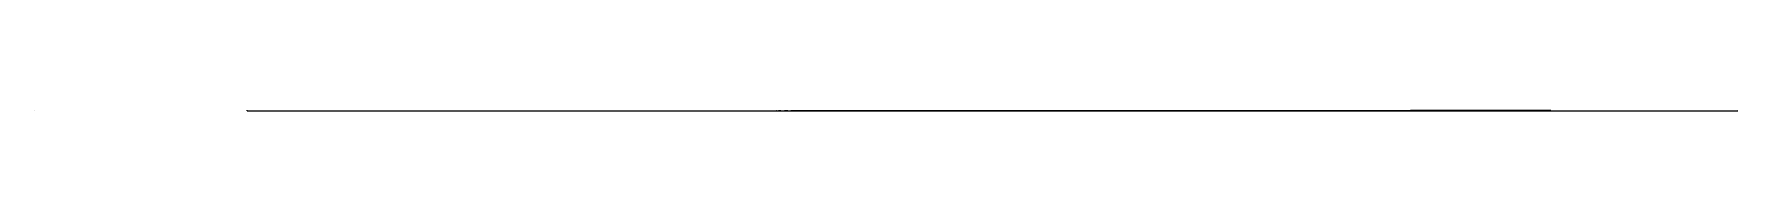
# Model space of a CAD drawing. Header units: metres. Extents: x -1 to 72750024, y 3999 to 4800.
# Drawn here: x 16750003 to 17150024, y 4579 to 4720 of the extents above; entities that cross this region are included whole.
import ezdxf

# ---------------------------------------------------------------- set-up
doc = ezdxf.new("R2010")
doc.units = ezdxf.units.M

msp = doc.modelspace()

# ---------------------------------------------------------------- linework, layer by layer
at = {"color": 7}
for p, q in [((16750003.013, 4720), (16750024.105, 4720)), ((16750003.013, 4720), (16750003.013, 4701.921)), ((16750024.105, 4701.921), (16750003.013, 4701.921)), ((16750006.026, 4713.974), (16750021.092, 4713.974)), ((16750024.105, 4720), (16750024.105, 4701.921)), ((16800000, 4720), (16799998.795, 4720)), ((16800000, 4692), (16799998.795, 4692)), ((16800000, 4664), (16799998.795, 4664)), ((16800000, 4636), (16799998.795, 4636)), ((16800000, 4608), (16799998.795, 4608)), ((16800000, 4580), (16799998.795, 4580)), ((16800000, 4714.4), (16799999.247, 4714.4)), ((16800000, 4708.8), (16799999.247, 4708.8)), ((16800000, 4703.2), (16799999.247, 4703.2)), ((16800000, 4697.6), (16799999.247, 4697.6)), ((16800000, 4686.4), (16799999.247, 4686.4)), ((16800000, 4680.8), (16799999.247, 4680.8)), ((16800000, 4675.2), (16799999.247, 4675.2)), ((16800000, 4669.6), (16799999.247, 4669.6)), ((16800000, 4658.4), (16799999.247, 4658.4)), ((16800000, 4652.8), (16799999.247, 4652.8)), ((16800000, 4647.2), (16799999.247, 4647.2)), ((16800000, 4641.6), (16799999.247, 4641.6)), ((16800000, 4630.4), (16799999.247, 4630.4)), ((16800000, 4624.8), (16799999.247, 4624.8)), ((16800000, 4619.2), (16799999.247, 4619.2)), ((16800000, 4613.6), (16799999.247, 4613.6)), ((16800000, 4602.4), (16799999.247, 4602.4)), ((16800000, 4596.8), (16799999.247, 4596.8)), ((16800000, 4591.2), (16799999.247, 4591.2)), ((16800000, 4585.6), (16799999.247, 4585.6)), ((16800000, 4580), (16800000, 4720)), ((16800000, 4580), (17150000, 4580)), ((16800000, 4580), (16800000, 4578.795)), ((16810000.001, 4580), (16810000.001, 4579.247)), ((16820000.002, 4580), (16820000.002, 4579.247)), ((16830000.003, 4580), (16830000.003, 4579.247)), ((16840000.003, 4580), (16840000.003, 4579.247)), ((16850000.001, 4580), (16850000.001, 4578.795)), ((16859999.998, 4580), (16859999.998, 4579.247)), ((16869999.996, 4580), (16869999.996, 4579.247)), ((16879999.993, 4580), (16879999.993, 4579.247)), ((16889999.991, 4580), (16889999.991, 4579.247)), ((16900000.002, 4580), (16900000.002, 4578.795)), ((16910000.006, 4580), (16910000.006, 4579.247)), ((16920000.01, 4580), (16920000.01, 4579.247)), ((16930000.015, 4580), (16930000.015, 4579.247)), ((16940000.019, 4580), (16940000.019, 4579.247)), ((16949999.996, 4580), (16949999.996, 4578.795)), ((16960000, 4580), (16960000, 4579.247)), ((16970000.005, 4580), (16970000.005, 4579.247)), ((16980000.009, 4580), (16980000.009, 4579.247)), ((16990000.013, 4580), (16990000.013, 4579.247)), ((17000000.004, 4580), (17000000.004, 4578.795)), ((17010000.008, 4580), (17010000.008, 4579.247)), ((17020000.012, 4580), (17020000.012, 4579.247)), ((17030000.003, 4580), (17030000.003, 4579.247)), ((17039999.994, 4580), (17039999.994, 4579.247)), ((17050000.012, 4580), (17050000.012, 4578.795)), ((17060000.002, 4580), (17060000.002, 4579.247)), ((17069999.993, 4580), (17069999.993, 4579.247)), ((17079999.984, 4580), (17079999.984, 4579.247)), ((17089999.975, 4580), (17089999.975, 4579.247)), ((17099999.992, 4580), (17099999.992, 4578.795)), ((17109999.983, 4580), (17109999.983, 4579.247)), ((17119999.974, 4580), (17119999.974, 4579.247)), ((17129999.964, 4580), (17129999.964, 4579.247)), ((17139999.955, 4580), (17139999.955, 4579.247)), ((17150000, 4580), (17150000, 4578.795)), ((17150003.013, 4720), (17150024.105, 4720)), ((17150003.013, 4720), (17150003.013, 4701.921)), ((17150024.105, 4701.921), (17150003.013, 4701.921)), ((17150006.026, 4713.974), (17150021.092, 4713.974)), ((17150024.105, 4720), (17150024.105, 4701.921))]:
    msp.add_line(p, q, dxfattribs=at)
at = {"color": 4}
for p, q in [((16750006.026, 4709.454), (16750021.092, 4709.454)), ((16829245.85, 4594.362), (16829594.961, 4594.268)), ((16829594.961, 4594.268), (16830999.02, 4594.74)), ((16830999.02, 4594.74), (16832665.199, 4593.164)), ((16832665.199, 4593.164), (16833175.809, 4595.181)), ((16833175.809, 4595.181), (16833748.961, 4594.701)), ((16833748.961, 4594.701), (16834411.32, 4592.93)), ((16834411.32, 4592.93), (16834540.77, 4593.68)), ((16834540.77, 4593.68), (16834763.922, 4593.822)), ((16834763.922, 4593.822), (16834836.762, 4593.717)), ((16834836.762, 4593.717), (16835687.719, 4595.579)), ((16835687.719, 4595.579), (16836755, 4594.847)), ((16836755, 4594.847), (16837145.949, 4593.511)), ((16837145.949, 4593.511), (16837380.129, 4593.541)), ((16837380.129, 4593.541), (16837719.77, 4595.683)), ((16837719.77, 4595.683), (16837932.141, 4594.038)), ((16837932.141, 4594.038), (16838274.328, 4595.58)), ((16838274.328, 4595.58), (16838300.289, 4593.496)), ((16838300.289, 4593.496), (16838449.012, 4594.915)), ((16838449.012, 4594.915), (16838673.031, 4595.316)), ((16838673.031, 4595.316), (16838780.25, 4593.864)), ((16838780.25, 4593.864), (16839001.07, 4594.388)), ((16839001.07, 4594.388), (16839174.98, 4595.582)), ((16839174.98, 4595.582), (16839608.621, 4593.943)), ((16839608.621, 4593.943), (16839848.391, 4593.493)), ((16839848.391, 4593.493), (16839949.922, 4594.248)), ((16839949.922, 4594.248), (16840144.762, 4594.096)), ((16840144.762, 4594.096), (16840240.039, 4593.816)), ((16840240.039, 4593.816), (16840251.949, 4593.669)), ((16840251.949, 4593.669), (16840288.879, 4593.776)), ((16840288.879, 4593.776), (16840355.07, 4593.831)), ((16840355.07, 4593.831), (16840465.48, 4594.013)), ((16840465.48, 4594.013), (16840687.949, 4595.153)), ((16840687.949, 4595.153), (16840722.91, 4593.58)), ((16840722.91, 4593.58), (16841586.148, 4594.011)), ((16841586.148, 4594.011), (16841669.48, 4594.815)), ((16841669.48, 4594.815), (16842238.93, 4595.274)), ((16842238.93, 4595.274), (16843452.969, 4593.947)), ((16843452.969, 4593.947), (16843534.07, 4594.012)), ((16843534.07, 4594.012), (16843550.969, 4594.262)), ((16843550.969, 4594.262), (16843638.371, 4594.136)), ((16843638.371, 4594.136), (16843682.84, 4596.055)), ((16843682.84, 4596.055), (16843752.5, 4594.297)), ((16843752.5, 4594.297), (16843869.898, 4594.454)), ((16843869.898, 4594.454), (16843906.449, 4594.525)), ((16843906.449, 4594.525), (16843989.641, 4594.605)), ((16843989.641, 4594.605), (16844074.68, 4595.607)), ((16844074.68, 4595.607), (16844152.66, 4594.45)), ((16844152.66, 4594.45), (16844308.699, 4595.656)), ((16844308.699, 4595.656), (16845037.66, 4596.286)), ((16845037.66, 4596.286), (16845186.789, 4594.521)), ((16845186.789, 4594.521), (16846527.762, 4594.158)), ((16846527.762, 4594.158), (16847117.68, 4594.506)), ((16847117.68, 4594.506), (16848175.25, 4594.717)), ((16848175.25, 4594.717), (16848283.559, 4595.706)), ((16848283.559, 4595.706), (16850226.859, 4594.47)), ((16850226.859, 4594.47), (16850854.23, 4596.479)), ((16850854.23, 4596.479), (16851196.641, 4595.053)), ((16851196.641, 4595.053), (16851286.309, 4595.615)), ((16851286.309, 4595.615), (16851623.809, 4595.4)), ((16851623.809, 4595.4), (16851783.82, 4595.243)), ((16851783.82, 4595.243), (16851913.012, 4594.691)), ((16851913.012, 4594.691), (16852320.07, 4594.644)), ((16852320.07, 4594.644), (16852388.02, 4594.754)), ((16852388.02, 4594.754), (16852395.07, 4596.367)), ((16852395.07, 4596.367), (16852490.172, 4595.807)), ((16852490.172, 4595.807), (16852520.84, 4595.457)), ((16852520.84, 4595.457), (16852812.719, 4595.846)), ((16852812.719, 4595.846), (16853158.109, 4596.29)), ((16853158.109, 4596.29), (16853587.551, 4596.147)), ((16853587.551, 4596.147), (16853635.711, 4594.863)), ((16853635.711, 4594.863), (16854136.211, 4595.82)), ((16854136.211, 4595.82), (16854448.078, 4596.459)), ((16854448.078, 4596.459), (16854513.301, 4596.452)), ((16854513.301, 4596.452), (16854521.422, 4596.559)), ((16854521.422, 4596.559), (16854671.68, 4596.646)), ((16854671.68, 4596.646), (16854738.988, 4596.494)), ((16854738.988, 4596.494), (16854767.57, 4596.571)), ((16854767.57, 4596.571), (16854799.23, 4595.909)), ((16854799.23, 4595.909), (16854813.422, 4595.939)), ((16854813.422, 4595.939), (16854879.41, 4596.487)), ((16854879.41, 4596.487), (16855219.828, 4595.099)), ((16855219.828, 4595.099), (16855224.621, 4596.863)), ((16855224.621, 4596.863), (16856214.68, 4595.765)), ((16856214.68, 4595.765), (16856420.781, 4596.043)), ((16856420.781, 4596.043), (16856606.129, 4595.786)), ((16856606.129, 4595.786), (16856987.719, 4596.732)), ((16856987.719, 4596.732), (16857500.66, 4596.303)), ((16857500.66, 4596.303), (16857675.648, 4595.388)), ((16857675.648, 4595.388), (16857712.461, 4596.542)), ((16857712.461, 4596.542), (16857859.879, 4596.741)), ((16857859.879, 4596.741), (16857868.109, 4596.193)), ((16857868.109, 4596.193), (16858161.48, 4596.1)), ((16858161.48, 4596.1), (16858442.949, 4595.811)), ((16858442.949, 4595.811), (16858536.121, 4596.339)), ((16858536.121, 4596.339), (16858579.852, 4596.77)), ((16858579.852, 4596.77), (16858937.051, 4596.883)), ((16858937.051, 4596.883), (16859024.629, 4595.643)), ((16859024.629, 4595.643), (16859456.059, 4595.964)), ((16859456.059, 4595.964), (16859693.211, 4596.644)), ((16859693.211, 4596.644), (16859766.828, 4596.099)), ((16859766.828, 4596.099), (16860134.898, 4595.961)), ((16860134.898, 4595.961), (16860154.781, 4596.898)), ((16860154.781, 4596.898), (16860474.898, 4597.22)), ((16860474.898, 4597.22), (16860485.23, 4596.972)), ((16860485.23, 4596.972), (16860708.16, 4597.393)), ((16860708.16, 4597.393), (16860715.48, 4596.842)), ((16860715.48, 4596.842), (16860973.77, 4597.629)), ((16860973.77, 4597.629), (16861795.859, 4597.337)), ((16861795.859, 4597.337), (16863802.77, 4596.565)), ((16863802.77, 4596.565), (16864556.828, 4597.453)), ((16864556.828, 4597.453), (16864808.891, 4597.657)), ((16864808.891, 4597.657), (16865294.641, 4596.107)), ((16865294.641, 4596.107), (16865306.852, 4597.22)), ((16865306.852, 4597.22), (16865637.492, 4596.973)), ((16865637.492, 4596.973), (16865890.289, 4596.706)), ((16865890.289, 4596.706), (16866190.32, 4597.564)), ((16866190.32, 4597.564), (16866377.453, 4597.511)), ((16866377.453, 4597.511), (16866403.773, 4597.55)), ((16866403.773, 4597.55), (16867445.367, 4597.632)), ((16867445.367, 4597.632), (16867867.156, 4597.538)), ((16867867.156, 4597.538), (16868048.563, 4596.954)), ((16868048.563, 4596.954), (16868103.289, 4597.408)), ((16868103.289, 4597.408), (16868233.477, 4596.953)), ((16868233.477, 4596.953), (16868319.703, 4597.151)), ((16868319.703, 4597.151), (16869387.75, 4597.194)), ((16869387.75, 4597.194), (16869551.172, 4596.979)), ((16869551.172, 4596.979), (16869591.297, 4597.416)), ((16869591.297, 4597.416), (16869845.211, 4597.577)), ((16869845.211, 4597.577), (16871343.563, 4596.91)), ((16871343.563, 4596.91), (16871816.969, 4597.94)), ((16871816.969, 4597.94), (16873053.211, 4598.415)), ((16873053.211, 4598.415), (16873716.844, 4598.84)), ((16873716.844, 4598.84), (16874043.031, 4597.693)), ((16874043.031, 4597.693), (16874649.07, 4597.575)), ((16874649.07, 4597.575), (16874971.789, 4598.477)), ((16874971.789, 4598.477), (16875074.883, 4598.67)), ((16875074.883, 4598.67), (16875676.75, 4598.325)), ((16875676.75, 4598.325), (16876147.719, 4597.49)), ((16876147.719, 4597.49), (16876192.68, 4598.153)), ((16876192.68, 4598.153), (16876420.953, 4598.522)), ((16876420.953, 4598.522), (16876738.617, 4598.821)), ((16876738.617, 4598.821), (16877174.297, 4598.071)), ((16877174.297, 4598.071), (16877387.383, 4599.638)), ((16877387.383, 4599.638), (16877774.133, 4598.036)), ((16877774.133, 4598.036), (16878052.492, 4598.394)), ((16878052.492, 4598.394), (16878392.008, 4598.716)), ((16878392.008, 4598.716), (16878655.906, 4598.597)), ((16878655.906, 4598.597), (16878868.289, 4599.466)), ((16878868.289, 4599.466), (16879214.352, 4599.046)), ((16879214.352, 4599.046), (16879376.547, 4599.051)), ((16879376.547, 4599.051), (16879470.992, 4598.312)), ((16879470.992, 4598.312), (16879495.438, 4599.063)), ((16879495.438, 4599.063), (16879798.977, 4599.038)), ((16879798.977, 4599.038), (16879884.023, 4598.826)), ((16879884.023, 4598.826), (16880181.891, 4598.732)), ((16880181.891, 4598.732), (16880522.688, 4598.61)), ((16880522.688, 4598.61), (16880563.094, 4599.31)), ((16880563.094, 4599.31), (16881318.023, 4598.555)), ((16881318.023, 4598.555), (16881635.906, 4600.112)), ((16881635.906, 4600.112), (16881645.68, 4599.87)), ((16881645.68, 4599.87), (16882350.133, 4598.75)), ((16882350.133, 4598.75), (16882473.227, 4599.821)), ((16882473.227, 4599.821), (16882781.602, 4598.645)), ((16882781.602, 4598.645), (16883045.094, 4598.945)), ((16883045.094, 4598.945), (16883121.07, 4599.874)), ((16883121.07, 4599.874), (16883173.109, 4599.427)), ((16883173.109, 4599.427), (16883660.891, 4599.71)), ((16883660.891, 4599.71), (16883918.93, 4599.816)), ((16883918.93, 4599.816), (16884139.594, 4600.251)), ((16884139.594, 4600.251), (16884235.023, 4600.144)), ((16884235.023, 4600.144), (16884383.602, 4600.499)), ((16884383.602, 4600.499), (16884591.5, 4599.425)), ((16884591.5, 4599.425), (16884605.844, 4599.719)), ((16884605.844, 4599.719), (16885274.422, 4598.842)), ((16885274.422, 4598.842), (16885322.359, 4600.237)), ((16885322.359, 4600.237), (16885670.844, 4600.064)), ((16885670.844, 4600.064), (16885693.109, 4600.27)), ((16885693.109, 4600.27), (16885992.391, 4600.345)), ((16885992.391, 4600.345), (16886112.297, 4600.339)), ((16886112.297, 4600.339), (16886197.602, 4600.14)), ((16886197.602, 4600.14), (16886700.203, 4600.391)), ((16886700.203, 4600.391), (16886849.727, 4600.532)), ((16886849.727, 4600.532), (16886895.773, 4600.148)), ((16886895.773, 4600.148), (16887060.023, 4600.349)), ((16887060.023, 4600.349), (16887480.641, 4601.208)), ((16887480.641, 4601.208), (16887800.094, 4600.293)), ((16887800.094, 4600.293), (16888046.633, 4600.51)), ((16888046.633, 4600.51), (16888689.109, 4600.51)), ((16888689.109, 4600.51), (16888702.711, 4600.553)), ((16888702.711, 4600.553), (16890121.203, 4600.728)), ((16890121.203, 4600.728), (16890410.711, 4600.836)), ((16890410.711, 4600.836), (16890750.102, 4599.997)), ((16890750.102, 4599.997), (16890967.703, 4601.049)), ((16890967.703, 4601.049), (16891071.594, 4601.73)), ((16891071.594, 4601.73), (16891514.797, 4600.522)), ((16891514.797, 4600.522), (16891599.227, 4601.374)), ((16891599.227, 4601.374), (16891851.398, 4600.37)), ((16891851.398, 4600.37), (16892134.656, 4600.46)), ((16892134.656, 4600.46), (16892322.25, 4600.497)), ((16892322.25, 4600.497), (16892326.438, 4600.274)), ((16892326.438, 4600.274), (16892619.117, 4601.063)), ((16892619.117, 4601.063), (16893039.391, 4601.152)), ((16893039.391, 4601.152), (16893363.977, 4601.607)), ((16893363.977, 4601.607), (16893369.977, 4601.363)), ((16893369.977, 4601.363), (16893426.367, 4601.619)), ((16893426.367, 4601.619), (16893842.867, 4601.703)), ((16893842.867, 4601.703), (16894107.18, 4600.757)), ((16894107.18, 4600.757), (16894143.789, 4600.39)), ((16894143.789, 4600.39), (16894902.328, 4600.787)), ((16894902.328, 4600.787), (16895050.258, 4601.759)), ((16895050.258, 4601.759), (16895221.297, 4601.494)), ((16895221.297, 4601.494), (16895232.297, 4601.172)), ((16895232.297, 4601.172), (16895448.906, 4601.318)), ((16895448.906, 4601.318), (16895704.242, 4602.545)), ((16895704.242, 4602.545), (16895835.469, 4601.518)), ((16895835.469, 4601.518), (16896350.406, 4602.658)), ((16896350.406, 4602.658), (16896473.633, 4601.304)), ((16896473.633, 4601.304), (16897067.078, 4601.973)), ((16897067.078, 4601.973), (16897109.93, 4602.434)), ((16897109.93, 4602.434), (16897203.539, 4602.397)), ((16897203.539, 4602.397), (16897236.156, 4602.588)), ((16897236.156, 4602.588), (16897363.477, 4602.454)), ((16897363.477, 4602.454), (16897404.156, 4602.141)), ((16897404.156, 4602.141), (16897581.281, 4602.328)), ((16897581.281, 4602.328), (16897723.25, 4602.458)), ((16897723.25, 4602.458), (16897773.594, 4601.909)), ((16897773.594, 4601.909), (16897829.992, 4601.616)), ((16897829.992, 4601.616), (16898006.883, 4602.173)), ((16898006.883, 4602.173), (16898111.203, 4601.182)), ((16898111.203, 4601.182), (16898136.344, 4601.501)), ((16898136.344, 4601.501), (16898401.453, 4602.509)), ((16898401.453, 4602.509), (16898837.703, 4602.454)), ((16898837.703, 4602.454), (16898965.688, 4601.851)), ((16898965.688, 4601.851), (16899484.344, 4602.37)), ((16899484.344, 4602.37), (16900940.898, 4601.704)), ((16900940.898, 4601.704), (16901464.102, 4601.918)), ((16901464.102, 4601.918), (16901632.898, 4602.302)), ((16901632.898, 4602.302), (16901954.203, 4603.154)), ((16901954.203, 4603.154), (16902411.398, 4602.531)), ((16902411.398, 4602.531), (16902524.797, 4603.499)), ((16902524.797, 4603.499), (16902577.797, 4602.321)), ((16902577.797, 4602.321), (16902664.602, 4602.99)), ((16902664.602, 4602.99), (16903022.102, 4603.459)), ((16903022.102, 4603.459), (16903107.797, 4601.884)), ((16903107.797, 4601.884), (16903119.297, 4603.394)), ((16903119.297, 4603.394), (16903130.898, 4602.252)), ((16903130.898, 4602.252), (16903247.297, 4602.669)), ((16903247.297, 4602.669), (16903674.703, 4602.56)), ((16903674.703, 4602.56), (16903778.102, 4603.399)), ((16903778.102, 4603.399), (16904141.5, 4603.138)), ((16904141.5, 4603.138), (16904368.602, 4602.425)), ((16904368.602, 4602.425), (16904898.203, 4602.295)), ((16904898.203, 4602.295), (16905477.797, 4603.871)), ((16905477.797, 4603.871), (16905493.5, 4603.649)), ((16905493.5, 4603.649), (16905517.398, 4603.101)), ((16905517.398, 4603.101), (16905896.297, 4602.826)), ((16905896.297, 4602.826), (16906727.297, 4603.593)), ((16906727.297, 4603.593), (16907051.203, 4603.019)), ((16907051.203, 4603.019), (16907448.102, 4603.21)), ((16907448.102, 4603.21), (16907525.297, 4602.726)), ((16907525.297, 4602.726), (16907639.398, 4603.351)), ((16907639.398, 4603.351), (16907742.898, 4602.907)), ((16907742.898, 4602.907), (16907912, 4603.77)), ((16907912, 4603.77), (16908148.398, 4603.44)), ((16908148.398, 4603.44), (16908188.5, 4603.441)), ((16908188.5, 4603.441), (16908442.898, 4604.499)), ((16908442.898, 4604.499), (16908451.797, 4603.579)), ((16908451.797, 4603.579), (16908469.703, 4603.884)), ((16908469.703, 4603.884), (16909150.602, 4604.312)), ((16909150.602, 4604.312), (16909234.5, 4603.209)), ((16909234.5, 4603.209), (16909298.602, 4602.997)), ((16909298.602, 4602.997), (16909394.797, 4603.972)), ((16909394.797, 4603.972), (16909598.898, 4603.248)), ((16909598.898, 4603.248), (16909622.398, 4602.323)), ((16909622.398, 4602.323), (16909690.898, 4603.098)), ((16909690.898, 4603.098), (16909780.797, 4602.173)), ((16909780.797, 4602.173), (16909952.203, 4604.306)), ((16909952.203, 4604.306), (16910107.5, 4604.188)), ((16910107.5, 4604.188), (16910208.297, 4604.379)), ((16910208.297, 4604.379), (16910387.102, 4603.737)), ((16910387.102, 4603.737), (16910436.797, 4604.117)), ((16910436.797, 4604.117), (16910495.5, 4603.294)), ((16910495.5, 4603.294), (16910548.203, 4603.101)), ((16910548.203, 4603.101), (16911698.398, 4603.499)), ((16911698.398, 4603.499), (16912302.297, 4603.504)), ((16912302.297, 4603.504), (16912600.797, 4603.646)), ((16912600.797, 4603.646), (16912835, 4605.256)), ((16912835, 4605.256), (16913284.797, 4603.367)), ((16913284.797, 4603.367), (16913834.703, 4603.42)), ((16913834.703, 4603.42), (16913932, 4603.282)), ((16913932, 4603.282), (16914342.297, 4604.861)), ((16914342.297, 4604.861), (16914580.203, 4604.303)), ((16914580.203, 4604.303), (16915055.5, 4603.919)), ((16915055.5, 4603.919), (16915571.297, 4604.218)), ((16915571.297, 4604.218), (16916224.398, 4604.795)), ((16916224.398, 4604.795), (16916446.102, 4605.332)), ((16916446.102, 4605.332), (16917110.797, 4605.499)), ((16917110.797, 4606.15), (16917663.602, 4606.281)), ((16917110.797, 4605.499), (16917110.797, 4606.15)), ((16917663.602, 4606.281), (16917879.203, 4606.275)), ((16917879.203, 4606.275), (16917885.898, 4605.918)), ((16917885.898, 4605.918), (16917942.398, 4605.894)), ((16917942.398, 4605.894), (16918897.203, 4606.883)), ((16918897.203, 4606.883), (16918967.398, 4606.203)), ((16918967.398, 4606.203), (16919238.5, 4606.706)), ((16919238.5, 4606.706), (16919463.898, 4606.976)), ((16919463.898, 4606.976), (16919594.797, 4607.636)), ((16919594.797, 4607.636), (16920226.5, 4607.357)), ((16920226.5, 4607.357), (16920323.5, 4607.173)), ((16920323.5, 4607.173), (16920687.5, 4607.399)), ((16920687.5, 4607.399), (16920789.297, 4607.6)), ((16920789.297, 4607.6), (16920856.398, 4607.429)), ((16920856.398, 4607.429), (16920900.102, 4607.453)), ((16920900.102, 4607.453), (16920979.797, 4607.624)), ((16920979.797, 4607.624), (16921282.703, 4607.682)), ((16921282.703, 4607.682), (16921784.602, 4608.269)), ((16921784.602, 4608.269), (16921821.398, 4608.048)), ((16921821.398, 4608.048), (16921982.203, 4608.489)), ((16921982.203, 4608.489), (16922019.297, 4608.569)), ((16922019.297, 4608.569), (16922075.398, 4608.847)), ((16922075.398, 4608.847), (16922335.797, 4608.565)), ((16922335.797, 4608.565), (16922574.5, 4608.68)), ((16922574.5, 4608.68), (16922716.602, 4609.559)), ((16922716.602, 4609.559), (16922763.602, 4608.619)), ((16922763.602, 4608.619), (16922983.898, 4609.734)), ((16922983.898, 4609.734), (16923118.797, 4609.233)), ((16923118.797, 4609.233), (16923144.398, 4609.296)), ((16923144.398, 4609.296), (16923194.5, 4607.465)), ((16923194.5, 4607.465), (16923442.5, 4609.017)), ((16923442.5, 4609.017), (16923708.297, 4609.363)), ((16923708.297, 4609.363), (16924025.203, 4610.142)), ((16924025.203, 4610.142), (16924045.398, 4608.845)), ((16924045.398, 4608.845), (16924258.703, 4610.091)), ((16924258.703, 4610.091), (16924343.398, 4610.593)), ((16924343.398, 4610.593), (16924625.703, 4610.089)), ((16924625.703, 4610.089), (16924826.398, 4610.247)), ((16924826.398, 4610.247), (16925333.5, 4611.577)), ((16925333.5, 4611.577), (16925343.5, 4610.954)), ((16925343.5, 4610.954), (16926191.297, 4609.861)), ((16926191.297, 4609.861), (16926246.297, 4611.296)), ((16926246.297, 4611.296), (16926394.5, 4611.804)), ((16926394.5, 4611.804), (16926911.5, 4612.229)), ((16926911.5, 4612.229), (16927011.898, 4610.115)), ((16927011.898, 4610.115), (16927699.398, 4611.415)), ((16927699.398, 4611.415), (16927773, 4613.073)), ((16927773, 4613.073), (16928019.297, 4612.223)), ((16928019.297, 4612.223), (16928175.898, 4612.726)), ((16928175.898, 4612.726), (16928884.797, 4613.857)), ((16928884.797, 4613.857), (16929248.898, 4611.859)), ((16929248.898, 4611.859), (16930005.898, 4613.927)), ((16930005.898, 4613.927), (16930257.797, 4614.063)), ((16930257.797, 4614.063), (16930309, 4613.047)), ((16930309, 4613.047), (16930682.398, 4614.028)), ((16930682.398, 4614.028), (16930715.297, 4615.668)), ((16930715.297, 4615.668), (16930806.898, 4613.878)), ((16930806.898, 4613.878), (16931041.102, 4615.502)), ((16931041.102, 4615.502), (16931175.5, 4614.619)), ((16931175.5, 4614.619), (16932169, 4615.45)), ((16932169, 4615.45), (16932695.094, 4616.591)), ((16932695.094, 4616.591), (16933748.797, 4614.737)), ((16933748.797, 4614.737), (16933963, 4617.382)), ((16933963, 4617.382), (16934248.203, 4616.038)), ((16934248.203, 4616.038), (16934268, 4615.63)), ((16934268, 4615.63), (16935994.5, 4617.582)), ((16935994.5, 4617.582), (16936392.5, 4615.24)), ((16936392.5, 4615.24), (16937585, 4620.114)), ((16937585, 4620.114), (16938443.703, 4620.686)), ((16938443.703, 4620.686), (16938500.797, 4618.231)), ((16938500.797, 4618.231), (16939930.797, 4617.977)), ((16939930.797, 4617.977), (16940508.797, 4621.142)), ((16940508.797, 4621.142), (16940687.594, 4621.613)), ((16940687.594, 4621.613), (16940787.203, 4617.768)), ((16940787.203, 4617.768), (16942121.094, 4617.235)), ((16942121.094, 4617.235), (16945837.5, 4621.581)), ((16945837.5, 4621.581), (16946284.406, 4625.652)), ((16946284.406, 4625.652), (16946359.797, 4624.071)), ((16946359.797, 4624.071), (16947243, 4625.886)), ((16947243, 4625.886), (16947432.703, 4626.347)), ((16947432.703, 4626.347), (16949297, 4625.824)), ((16949297, 4625.824), (16949414.094, 4625.427)), ((16949414.094, 4625.427), (16950386.906, 4625.071)), ((16950386.906, 4625.071), (16950658.703, 4627.209)), ((16950658.703, 4627.209), (16951486.703, 4626.432)), ((16951486.703, 4626.432), (16953532.594, 4625.612)), ((16953532.594, 4625.612), (16956012.406, 4630.93)), ((16956012.406, 4630.93), (16956086.406, 4630.629)), ((16956086.406, 4630.629), (16956569.5, 4631.696)), ((16956569.5, 4631.696), (16957479.594, 4632.097)), ((16957479.594, 4632.097), (16957657.203, 4627.502)), ((16957657.203, 4627.502), (16960033.703, 4630.304)), ((16960033.703, 4630.304), (16960137.797, 4631.904)), ((16960137.797, 4631.904), (16960493.797, 4632.154)), ((16960493.797, 4632.154), (16960850.094, 4632.446)), ((16960850.094, 4632.446), (16961460.406, 4633.029)), ((16961460.406, 4633.029), (16962435.703, 4632.696)), ((16962435.703, 4632.696), (16963454.797, 4634.374)), ((16963454.797, 4634.374), (16963471.703, 4631.796)), ((16963471.703, 4631.796), (16963552.297, 4634.185)), ((16963552.297, 4634.185), (16964710.594, 4635.43)), ((16964710.594, 4635.43), (16966081.297, 4636.903)), ((16966081.297, 4636.903), (16966271.297, 4636.029)), ((16966271.297, 4636.029), (16966739.797, 4637.223)), ((16966739.797, 4637.223), (16967480, 4635.153)), ((16967480, 4635.153), (16967850.594, 4634.178)), ((16967850.594, 4634.178), (16968845.203, 4636.926)), ((16968845.203, 4636.926), (16969301.906, 4637.996)), ((16969301.906, 4637.996), (16969879.703, 4636.199)), ((16969879.703, 4636.199), (16969916, 4637.508)), ((16969916, 4637.508), (16970082.797, 4635.884)), ((16970082.797, 4635.884), (16971024, 4633.241)), ((16971024, 4633.241), (16971039.5, 4637.966)), ((16971039.5, 4637.966), (16971565.094, 4637.727)), ((16971565.094, 4637.727), (16971765.797, 4637.938)), ((16971765.797, 4637.938), (16972087.594, 4637.575)), ((16972087.594, 4637.575), (16974197.297, 4641.482)), ((16974197.297, 4641.482), (16974290.703, 4640.751)), ((16974290.703, 4640.751), (16975602.094, 4641.444)), ((16975602.094, 4641.444), (16977787.094, 4642.083)), ((16977787.094, 4642.083), (16978573.703, 4643.189)), ((16978573.703, 4643.189), (16979318.703, 4641.578)), ((16979318.703, 4641.578), (16979512.906, 4643.224)), ((16979512.906, 4643.224), (16980206.094, 4643.464)), ((16980206.094, 4643.464), (16980301.906, 4642.958)), ((16980301.906, 4642.958), (16982249.203, 4644.029)), ((16982249.203, 4644.029), (16982261.797, 4643.67)), ((16982261.797, 4643.67), (16982416.297, 4645.886)), ((16982416.297, 4645.886), (16982426.203, 4644.205)), ((16982426.203, 4644.205), (16982477.094, 4642.103)), ((16982477.094, 4642.103), (16983257.5, 4645.908)), ((16983257.5, 4645.908), (16989111.094, 4648.797)), ((16989111.094, 4648.797), (16989799.703, 4649.838)), ((16989799.703, 4649.838), (16993051.406, 4650.552)), ((16993051.406, 4650.552), (16994722.906, 4651.424)), ((16994722.906, 4651.424), (16995027.703, 4646.855)), ((16995027.703, 4646.855), (16995849.703, 4652.476)), ((16995849.703, 4652.476), (16997144.797, 4653.582)), ((16997144.797, 4653.582), (16999241.297, 4650.612)), ((16999241.297, 4650.612), (16999435.797, 4653.708)), ((16999435.797, 4653.708), (16999880.703, 4654.215)), ((16999880.703, 4654.215), (17000258.906, 4654.839)), ((17000258.906, 4654.839), (17002104.594, 4654.58)), ((17002104.594, 4654.58), (17002348.797, 4655.652)), ((17002348.797, 4655.652), (17003595.797, 4656.822)), ((17003595.797, 4656.822), (17004661.297, 4657.03)), ((17004661.297, 4657.03), (17005583.094, 4657.213)), ((17005583.094, 4657.213), (17005804.203, 4656.351)), ((17005804.203, 4656.351), (17007311.297, 4657.356)), ((17007311.297, 4657.356), (17008286.5, 4658.893)), ((17008286.5, 4658.893), (17008380.297, 4655.325)), ((17008380.297, 4655.325), (17008492.594, 4658.047)), ((17008492.594, 4658.047), (17008584.297, 4658.445)), ((17008584.297, 4658.445), (17009204.594, 4659.594)), ((17009204.594, 4659.594), (17009636, 4656.824)), ((17009636, 4656.824), (17011162.797, 4659.164)), ((17011162.797, 4659.164), (17011308.703, 4659.116)), ((17011308.703, 4659.116), (17011929.094, 4660.719)), ((17011929.094, 4660.719), (17012027.703, 4660.094)), ((17012027.703, 4660.094), (17013454.297, 4660.453)), ((17013454.297, 4660.453), (17013821.406, 4659.547)), ((17013821.406, 4659.547), (17013959.906, 4661.909)), ((17013959.906, 4661.909), (17015259.5, 4662.325)), ((17015259.5, 4662.325), (17015345.594, 4661.218)), ((17015345.594, 4661.218), (17016895.203, 4661.624)), ((17016895.203, 4661.624), (17018009.797, 4663.872)), ((17018009.797, 4663.872), (17018037.203, 4663.74)), ((17018037.203, 4663.74), (17020682.203, 4665.087)), ((17020682.203, 4665.087), (17021368.406, 4665.544)), ((17021368.406, 4665.544), (17022232.297, 4664.215)), ((17022232.297, 4664.215), (17023129.797, 4666.218)), ((17023129.797, 4666.218), (17023456.297, 4666.47)), ((17023456.297, 4666.47), (17023528.094, 4665.983)), ((17023528.094, 4665.983), (17024656.594, 4667.227)), ((17024656.594, 4667.227), (17025364.5, 4667.475)), ((17025364.5, 4667.475), (17026285.906, 4667.766)), ((17026285.906, 4667.766), (17027776.406, 4668.846)), ((17027776.406, 4668.846), (17028190.406, 4666.444)), ((17028190.406, 4666.444), (17028430.203, 4668.705)), ((17028430.203, 4668.705), (17028585.297, 4667.393)), ((17028585.297, 4667.393), (17028649, 4668.97)), ((17028649, 4668.97), (17029396.297, 4668.048)), ((17029396.297, 4668.048), (17029915.297, 4669.35)), ((17029915.297, 4669.35), (17030499.703, 4669.667)), ((17030499.703, 4669.667), (17030565.406, 4669.565)), ((17030565.406, 4669.565), (17031106.906, 4670.079)), ((17031106.906, 4670.079), (17031304.5, 4670.039)), ((17031304.5, 4670.039), (17031560.406, 4670.835)), ((17031560.406, 4670.835), (17032001.297, 4670.777)), ((17032001.297, 4670.777), (17032536.203, 4669.695)), ((17032536.203, 4669.695), (17033019.297, 4670.492)), ((17033019.297, 4670.492), (17034032.5, 4672.068)), ((17034032.5, 4672.068), (17036614.297, 4673.128)), ((17036614.297, 4673.128), (17037030.906, 4671.13)), ((17037030.906, 4671.13), (17037363.406, 4674.197)), ((17037363.406, 4674.197), (17041527.5, 4674.735)), ((17041527.5, 4674.735), (17041653.906, 4673.958)), ((17041653.906, 4673.958), (17043140.297, 4677.489)), ((17043140.297, 4677.489), (17044174.797, 4673.573)), ((17044174.797, 4673.573), (17051843.297, 4681.989)), ((17051843.297, 4681.989), (17053813.094, 4679.191)), ((17053813.094, 4679.191), (17062274.313, 4687.074)), ((17062274.313, 4687.074), (17062533.406, 4683.385)), ((17062533.406, 4683.385), (17066680.406, 4687.208)), ((17066680.406, 4687.208), (17067964.094, 4687.77)), ((17067964.094, 4687.77), (17068283.688, 4687.546)), ((17068283.688, 4687.546), (17068461.188, 4686.7)), ((17068461.188, 4686.7), (17069192.313, 4688.142)), ((17069192.313, 4688.142), (17069851.813, 4688.024)), ((17069851.813, 4688.024), (17073118.406, 4692.15)), ((17073118.406, 4692.15), (17075741.094, 4690.166)), ((17075741.094, 4690.166), (17084214.094, 4697.13)), ((17084214.094, 4697.13), (17087609.813, 4694.991)), ((17087609.813, 4694.991), (17095020.813, 4701.431)), ((17095020.813, 4701.431), (17097122.688, 4699.491)), ((17097122.688, 4699.491), (17102277.094, 4703.995)), ((17102277.094, 4703.995), (17104387.813, 4703.131)), ((17104387.813, 4703.131), (17105804.406, 4704.789)), ((17105804.406, 4704.789), (17106063.188, 4704.749)), ((17150006.026, 4709.454), (17150021.092, 4709.454))]:
    msp.add_line(p, q, dxfattribs=at)

doc.saveas('drawing.dxf')
